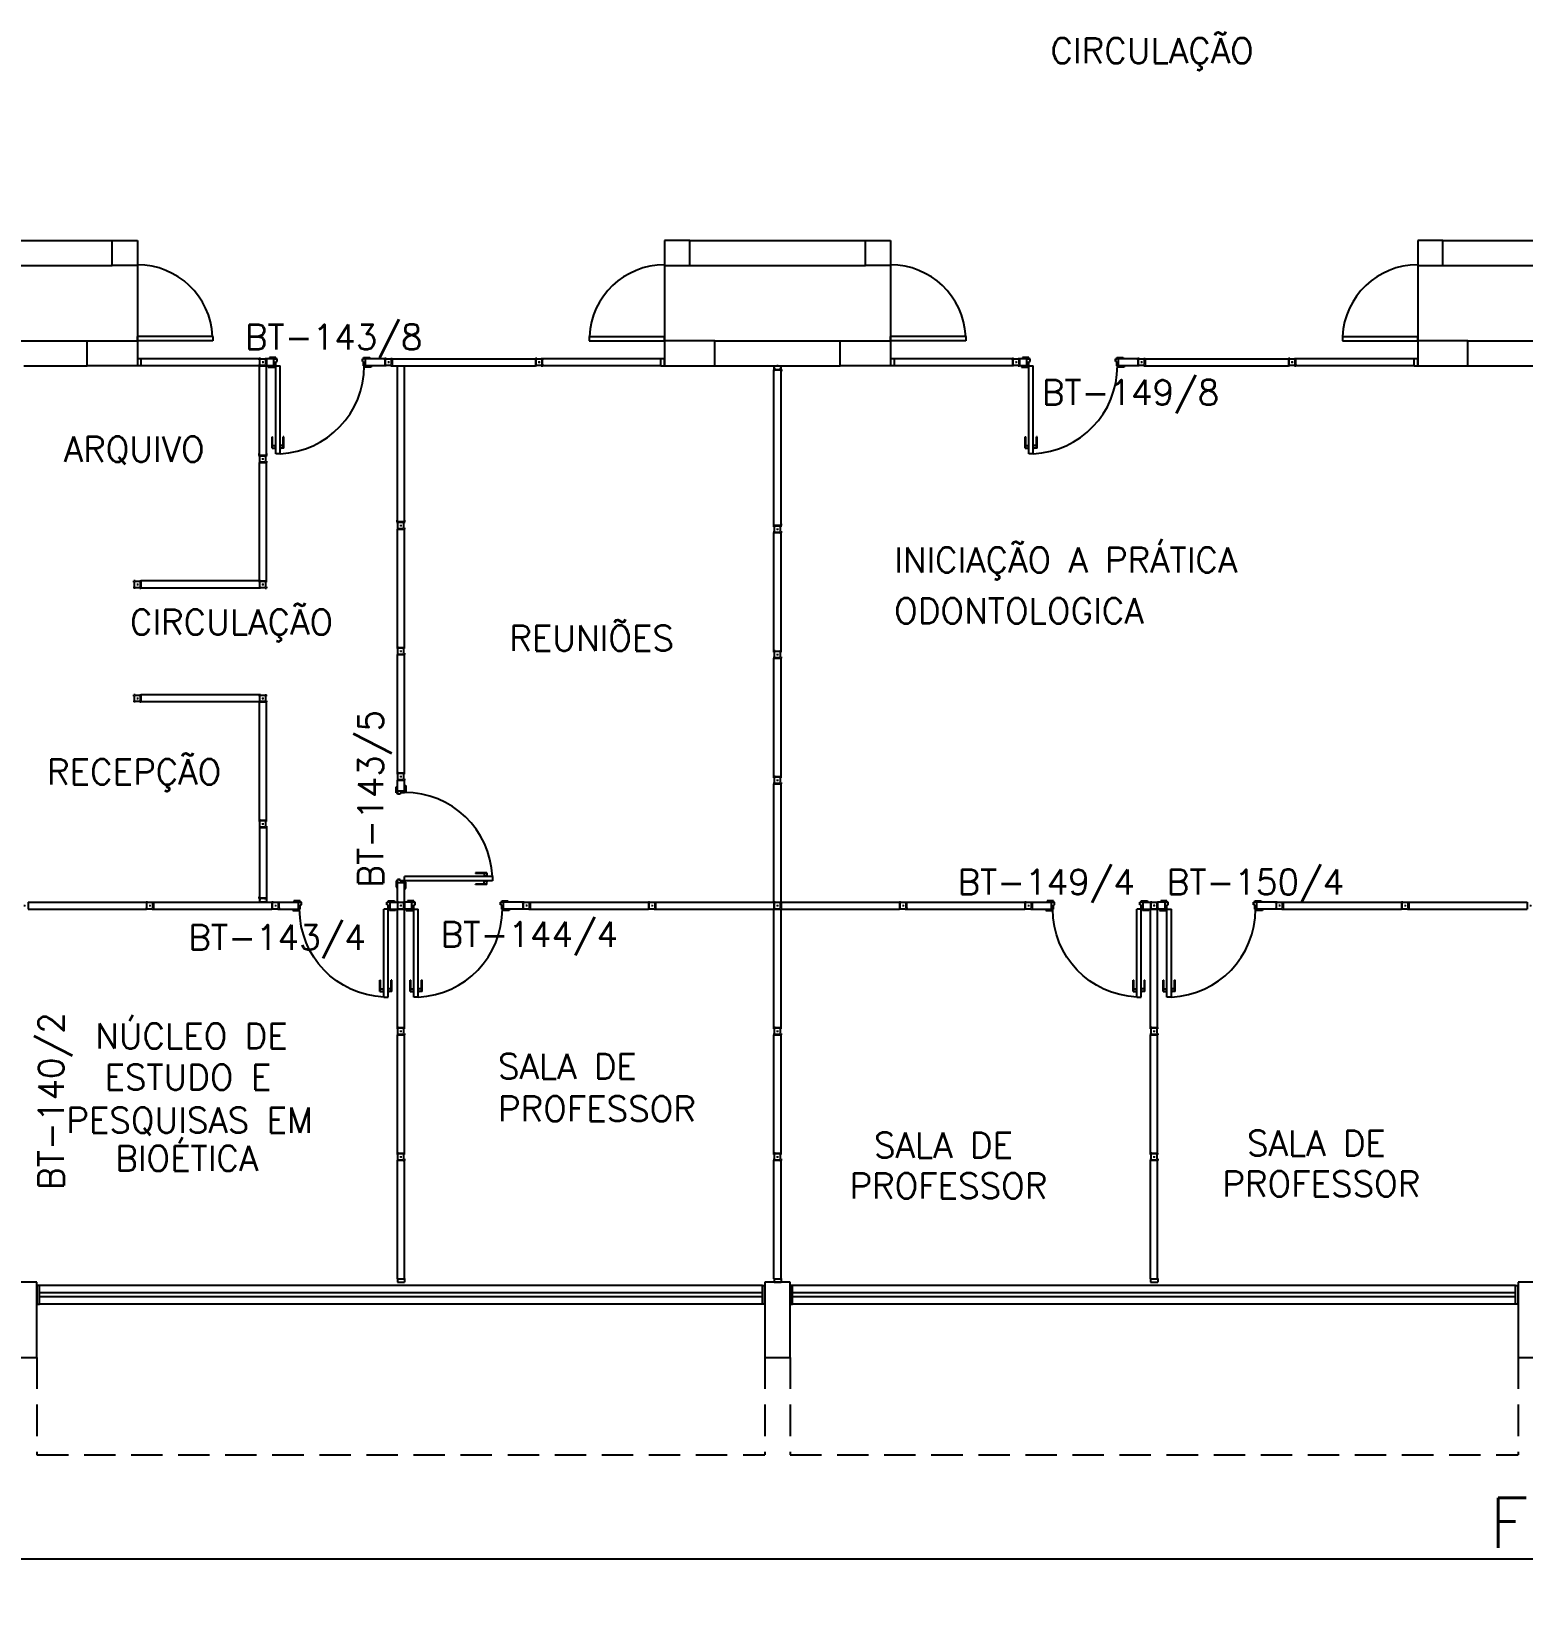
# Model space of a CAD drawing. Header units: millimetres. Extents: x 2069 to 2250, y 1124 to 1284.
# Drawn here: x 2212.25 to 2224.13, y 1184.48 to 1197.05 of the extents above; entities that cross this region are included whole.
import ezdxf

# ---------------------------------------------------------------- set-up
doc = ezdxf.new("R2010")
doc.units = ezdxf.units.MM
doc.linetypes.add('HIDDEN', pattern=[0.375, 0.25, -0.125])
for name, color, linetype in [('ALV', 2, 'Continuous'), ('DIV', 2, 'Continuous'), ('DIV2', 2, 'Continuous'), ('ENDEREÇO', 2, 'Continuous'), ('JANELA', 1, 'Continuous'), ('MACANETA', 1, 'Continuous'), ('PILARES', 3, 'Continuous'), ('PORTA', 2, 'Continuous'), ('PROJ', 1, 'HIDDEN'), ('TEXTO', 2, 'Continuous'), ('TXT CENTRO DE CUSTO', 2, 'Continuous')]:
    doc.layers.add(name, color=color, linetype=linetype)
doc.styles.add('1-200', font='simplex.shx', dxfattribs={"height": 0.4})
doc.styles.add('UNB-100', font='simplex.shx', dxfattribs={"height": 0.2})
doc.dimstyles.new('1-200', dxfattribs={"dimtxt": 0.4, "dimasz": 0.18, "dimexe": 0.4, "dimexo": 0.2, "dimgap": 0.09, "dimtad": 1, "dimdec": 4, "dimzin": 0, "dimdsep": 46, "dimtxsty": '1-200', "dimblk": 'OBLIQUE', "dimcen": 0.09, "dimclrd": 1, "dimclre": 1, "dimclrt": 256, "dimadec": 0, "dimazin": 0, "dimtfac": 1, "dimtdec": 4, "dimtix": 1, "dimtofl": 0, "dimtmove": 0, "dimatfit": 3, "dimldrblk": 'OBLIQUE', "dimfxl": 0.18, "dimtolj": 1, "dimtzin": 0, "dimarcsym": 0})

# ---------------------------------------------------------------- blocks, each defined once
blk = doc.blocks.new('PL6')
for p, q in [((0, -0.1), (0, 0.1)), ((0, 0.1), (0.6, 0.1)), ((0.6, 0.1), (0.6, -0.1)), ((0.6, -0.1), (0, -0.1))]:
    blk.add_line(p, q)
blk = doc.blocks.new('DIV10')
for p, q in [((-0.0051, 0), (0.0051, 0)), ((0, -0.0051), (0, 0.0051)), ((0.0285, 0.0285), (0.9715, 0.0285)), ((0.0285, -0.0285), (0.0285, 0.0285)), ((0.9715, -0.0285), (0.9715, 0.0285)), ((0.9949, 0), (1.0051, 0)), ((1, -0.0051), (1, 0.0051)), ((0.0285, -0.0285), (0.9715, -0.0285))]:
    blk.add_line(p, q)
blk = doc.blocks.new('MTT')
for p, q in [((-0.029, 0.018), (-0.029, 0.029)), ((-0.019, 0.029), (-0.029, 0.029)), ((-0.024, 0.018), (-0.029, 0.018)), ((-0.024, 0.018), (-0.024, -0.019)), ((-0.019, 0.024), (-0.019, 0.029)), ((-0.019, 0.024), (0.018, 0.024)), ((-0.005, 0), (0.005, 0)), ((0, -0.005), (0, 0.005)), ((0.018, 0.024), (0.018, 0.029)), ((0.018, 0.029), (0.029, 0.029)), ((0.024, 0.018), (0.029, 0.018)), ((0.024, 0.018), (0.024, -0.019)), ((0.029, 0.018), (0.029, 0.029)), ((-0.029, -0.019), (-0.024, -0.019)), ((-0.029, -0.019), (-0.029, -0.029)), ((-0.019, -0.029), (-0.029, -0.029)), ((0.018, -0.024), (-0.019, -0.024)), ((-0.019, -0.024), (-0.019, -0.029)), ((0.018, -0.024), (0.018, -0.029)), ((0.018, -0.029), (0.029, -0.029)), ((0.029, -0.019), (0.024, -0.019)), ((0.029, -0.019), (0.029, -0.029))]:
    blk.add_line(p, q)
blk = doc.blocks.new('IMTT')
for p, q in [((-0.005, 0), (0.005, 0)), ((0.029, 0.029), (0, 0.029)), ((0, -0.028), (0, 0.029)), ((0.029, -0.028), (0, -0.028))]:
    blk.add_line(p, q)
blk = doc.blocks.new('PL4')
for p, q in [((0, 0.4), (0.2, 0.4)), ((0, 0), (0, 0.4)), ((0.2, 0.4), (0.2, 0)), ((0.2, 0), (0, 0))]:
    blk.add_line(p, q)
blk = doc.blocks.new('PL')
for p, q in [((0.25, 0.25), (0.25, 0.45)), ((0.25, 0.45), (0.45, 0.45)), ((0.45, 0.45), (0.45, 0.25)), ((0.45, 0.25), (0.25, 0.25))]:
    blk.add_line(p, q)
blk = doc.blocks.new('DIV12')
for p, q in [((-0.0051, 0), (0.0051, 0)), ((0, -0.0051), (0, 0.0051)), ((0.0285, 0.0285), (1.1715, 0.0285)), ((0.0285, -0.0285), (0.0285, 0.0285)), ((1.1715, -0.0285), (1.1715, 0.0285)), ((1.1949, 0), (1.2051, 0)), ((1.2, -0.0051), (1.2, 0.0051)), ((0.0285, -0.0285), (1.1715, -0.0285))]:
    blk.add_line(p, q)
blk = doc.blocks.new('DOOR70')
at = {"layer": 'MACANETA', "color": 1}
for p, q in [((-0.015, -0.565), (-0.01, -0.565)), ((-0.015, -0.655), (-0.015, -0.565)), ((-0.01, -0.655), (-0.01, -0.565)), ((0.012, -0.663), (0.012, -0.628)), ((0.012, -0.628), (0.015, -0.628)), ((0.053, -0.628), (0.05, -0.628)), ((0.053, -0.663), (0.053, -0.628)), ((0.08, -0.565), (0.075, -0.565)), ((0.075, -0.655), (0.075, -0.565)), ((0.08, -0.655), (0.08, -0.565)), ((-0.015, -0.655), (0.012, -0.655)), ((-0.01, -0.635), (0.012, -0.635)), ((0.012, -0.663), (0.015, -0.663)), ((0.053, -0.663), (0.05, -0.663)), ((0.075, -0.635), (0.053, -0.635)), ((0.08, -0.655), (0.053, -0.655))]:
    blk.add_line(p, q, dxfattribs=at)
at = {"layer": 'PORTA'}
for p, q in [((0.015, -0.7), (0.015, 0)), ((0.015, 0), (0.05, 0)), ((0.05, -0.7), (0.05, 0)), ((0.05, -0.7), (0.015, -0.7))]:
    blk.add_line(p, q, dxfattribs=at)
at = {"layer": 'PORTA', "color": 1}
blk.add_arc((0.02, 0), 0.7, 272.4563, 0, dxfattribs=at)
blk = doc.blocks.new('_Oblique')
at = {"color": 0, "linetype": 'ByBlock', "lineweight": -2}
blk.add_line((-0.5, -0.5), (0.5, 0.5), dxfattribs=at)
blk = doc.blocks.new('*D59')
at = {"layer": 'DEFPOINTS', "color": 0, "transparency": 16777216}
for p in [(2206.293, 1185.716), (2242.093, 1185.716), (2206.293, 1184.885)]:
    blk.add_point(p, dxfattribs=at)
at = {"layer": 'TXT CENTRO DE CUSTO', "color": 1, "lineweight": -2, "transparency": 16777216}
for p, q in [((2206.293, 1185.516), (2206.293, 1184.485)), ((2242.093, 1185.516), (2242.093, 1184.485)), ((2242.093, 1184.885), (2206.293, 1184.885))]:
    blk.add_line(p, q, dxfattribs=at)
at = {"layer": 'TXT CENTRO DE CUSTO', "color": 1, "lineweight": -2, "transparency": 16777216, "xscale": 0.18, "yscale": 0.18, "zscale": 0.18, "rotation": 180}
blk.add_blockref('_Oblique', (2206.293, 1184.885), dxfattribs=at)
at = {"layer": 'TXT CENTRO DE CUSTO', "color": 1, "lineweight": -2, "transparency": 16777216, "xscale": 0.18, "yscale": 0.18, "zscale": 0.18}
blk.add_blockref('_Oblique', (2242.093, 1184.885), dxfattribs=at)
at = {"layer": 'TXT CENTRO DE CUSTO', "transparency": 16777216, "insert": (2224.193, 1185.175), "char_height": 0.4, "attachment_point": 5, "style": '1-200'}
blk.add_mtext('\\A1;FS', dxfattribs=at)

msp = doc.modelspace()

# ---------------------------------------------------------------- linework, layer by layer
at = {"layer": 'ALV'}
for p, q in [((2211.49325, 1195.39127), (2212.89325, 1195.39127)), ((2217.49325, 1195.39127), (2218.89325, 1195.39127)), ((2223.49325, 1195.39127), (2224.89325, 1195.39127)), ((2211.49325, 1195.19127), (2212.89325, 1195.19127)), ((2217.49325, 1195.19127), (2218.89325, 1195.19127)), ((2223.49325, 1195.19127), (2224.89325, 1195.19127)), ((2211.69325, 1194.59127), (2212.69325, 1194.59127)), ((2217.69325, 1194.59127), (2218.69325, 1194.59127)), ((2223.69325, 1194.59127), (2224.69325, 1194.59127)), ((2212.18916, 1194.39127), (2212.69325, 1194.39127)), ((2217.69325, 1194.39127), (2218.69325, 1194.39127)), ((2223.69325, 1194.39127), (2224.69325, 1194.39127)), ((2212.29325, 1187.06627), (2212.29325, 1186.91627)), ((2218.09325, 1186.91627), (2218.09325, 1187.06627)), ((2218.29325, 1187.06627), (2218.29325, 1186.91627)), ((2224.09325, 1186.91627), (2224.09325, 1187.06627))]:
    msp.add_line(p, q, dxfattribs=at)
at = {"layer": 'DIV2'}
for p, q in [((2214.06475, 1193.68027), (2214.06475, 1194.39127)), ((2214.07475, 1194.39127), (2214.11175, 1194.39127)), ((2214.09835, 1194.41977), (2214.08815, 1194.41977)), ((2214.09325, 1194.42487), (2214.09325, 1194.41467)), ((2214.12175, 1194.44827), (2214.12175, 1194.39127)), ((2214.18075, 1194.44827), (2214.12175, 1194.44827)), ((2214.12175, 1193.68027), (2214.12175, 1194.39127)), ((2214.18075, 1194.39127), (2214.12175, 1194.39127)), ((2214.13575, 1194.39127), (2214.13575, 1194.38127)), ((2214.13575, 1194.38127), (2214.18575, 1194.38127)), ((2214.14575, 1194.45827), (2214.14575, 1194.44827)), ((2214.19575, 1194.45827), (2214.14575, 1194.45827)), ((2214.18075, 1194.44827), (2214.19575, 1194.44827)), ((2214.18075, 1194.39127), (2214.18075, 1194.44827)), ((2214.18075, 1194.39127), (2214.18575, 1194.39127)), ((2214.18575, 1194.39127), (2214.19575, 1194.39127)), ((2214.18575, 1194.38127), (2214.18575, 1194.39127)), ((2214.19575, 1194.44827), (2214.19575, 1194.45827)), ((2214.20575, 1194.44827), (2214.19575, 1194.44827)), ((2214.19575, 1194.42627), (2214.20575, 1194.42627)), ((2214.19575, 1194.39127), (2214.19575, 1194.42627)), ((2214.20575, 1194.42627), (2214.20575, 1194.44827)), ((2214.88575, 1194.44827), (2214.89575, 1194.44827)), ((2214.88575, 1194.42627), (2214.88575, 1194.44827)), ((2214.89575, 1194.42627), (2214.88575, 1194.42627)), ((2214.89575, 1194.45827), (2214.94575, 1194.45827)), ((2214.89575, 1194.44827), (2214.89575, 1194.45827)), ((2214.91075, 1194.44827), (2214.89575, 1194.44827)), ((2214.89575, 1194.39127), (2214.89575, 1194.42627)), ((2214.90575, 1194.39127), (2214.89575, 1194.39127)), ((2214.91075, 1194.39127), (2214.90575, 1194.39127)), ((2214.90575, 1194.38127), (2214.90575, 1194.39127)), ((2214.95575, 1194.38127), (2214.90575, 1194.38127)), ((2215.06475, 1194.44827), (2214.91075, 1194.44827)), ((2214.91075, 1194.39127), (2214.91075, 1194.44827)), ((2215.06475, 1194.39127), (2214.91075, 1194.39127)), ((2214.94575, 1194.45827), (2214.94575, 1194.44827)), ((2214.95575, 1194.39127), (2214.95575, 1194.38127)), ((2215.06475, 1194.44827), (2215.06475, 1194.39127)), ((2215.09835, 1194.41977), (2215.08815, 1194.41977)), ((2215.09325, 1194.42487), (2215.09325, 1194.41467)), ((2215.16475, 1193.15027), (2215.16475, 1194.38927)), ((2215.22175, 1193.15027), (2215.22175, 1194.38927)), ((2218.19835, 1194.39127), (2218.18815, 1194.39127)), ((2218.19325, 1194.38617), (2218.19325, 1194.39637)), ((2220.09835, 1194.41977), (2220.08815, 1194.41977)), ((2220.09325, 1194.42487), (2220.09325, 1194.41467)), ((2220.12175, 1194.44827), (2220.12175, 1194.39127)), ((2220.18075, 1194.44827), (2220.12175, 1194.44827)), ((2220.18075, 1194.39127), (2220.12175, 1194.39127)), ((2220.13575, 1194.39127), (2220.13575, 1194.38127)), ((2220.13575, 1194.38127), (2220.18575, 1194.38127)), ((2220.14575, 1194.45827), (2220.14575, 1194.44827)), ((2220.19575, 1194.45827), (2220.14575, 1194.45827)), ((2220.18075, 1194.44827), (2220.19575, 1194.44827)), ((2220.18075, 1194.39127), (2220.18075, 1194.44827)), ((2220.18075, 1194.39127), (2220.18575, 1194.39127)), ((2220.18575, 1194.39127), (2220.19575, 1194.39127)), ((2220.18575, 1194.38127), (2220.18575, 1194.39127)), ((2220.19575, 1194.44827), (2220.19575, 1194.45827)), ((2220.20575, 1194.44827), (2220.19575, 1194.44827)), ((2220.19575, 1194.42627), (2220.20575, 1194.42627)), ((2220.19575, 1194.39127), (2220.19575, 1194.42627)), ((2220.20575, 1194.42627), (2220.20575, 1194.44827)), ((2220.88575, 1194.44827), (2220.89575, 1194.44827)), ((2220.88575, 1194.42627), (2220.88575, 1194.44827)), ((2220.89575, 1194.42627), (2220.88575, 1194.42627)), ((2220.89575, 1194.45827), (2220.94575, 1194.45827)), ((2220.89575, 1194.44827), (2220.89575, 1194.45827)), ((2220.91075, 1194.44827), (2220.89575, 1194.44827)), ((2220.89575, 1194.39127), (2220.89575, 1194.42627)), ((2220.90575, 1194.39127), (2220.89575, 1194.39127)), ((2220.91075, 1194.39127), (2220.90575, 1194.39127)), ((2220.90575, 1194.38127), (2220.90575, 1194.39127)), ((2220.95575, 1194.38127), (2220.90575, 1194.38127)), ((2221.06475, 1194.44827), (2220.91075, 1194.44827)), ((2220.91075, 1194.39127), (2220.91075, 1194.44827)), ((2221.06475, 1194.39127), (2220.91075, 1194.39127)), ((2220.94575, 1194.45827), (2220.94575, 1194.44827)), ((2220.95575, 1194.39127), (2220.95575, 1194.38127)), ((2221.06475, 1194.44827), (2221.06475, 1194.39127)), ((2221.09835, 1194.41977), (2221.08815, 1194.41977)), ((2221.09325, 1194.42487), (2221.09325, 1194.41467)), ((2218.16275, 1194.36277), (2218.17475, 1194.36277)), ((2218.16275, 1194.36277), (2218.16275, 1194.34839)), ((2218.16475, 1194.34839), (2218.16275, 1194.34839)), ((2218.16475, 1194.36077), (2218.22175, 1194.36077)), ((2218.16475, 1193.12177), (2218.16475, 1194.36077)), ((2218.17675, 1194.36777), (2218.17475, 1194.36777)), ((2218.17475, 1194.36777), (2218.17475, 1194.36277)), ((2218.17675, 1194.36777), (2218.17675, 1194.36277)), ((2218.17675, 1194.36277), (2218.20975, 1194.36277)), ((2218.21175, 1194.36777), (2218.20975, 1194.36777)), ((2218.20975, 1194.36777), (2218.20975, 1194.36277)), ((2218.21175, 1194.36777), (2218.21175, 1194.36277)), ((2218.21175, 1194.36277), (2218.22375, 1194.36277)), ((2218.22175, 1193.12177), (2218.22175, 1194.36077)), ((2218.22375, 1194.34839), (2218.22175, 1194.34839)), ((2218.22375, 1194.36277), (2218.22375, 1194.34839)), ((2214.06475, 1193.69265), (2214.06275, 1193.69265)), ((2214.06275, 1193.67827), (2214.06275, 1193.69265)), ((2214.06275, 1193.67827), (2214.07475, 1193.67827)), ((2214.06475, 1193.68027), (2214.12175, 1193.68027)), ((2214.07475, 1193.67827), (2214.06475, 1193.67827)), ((2214.06475, 1193.66827), (2214.06475, 1193.67827)), ((2214.06475, 1193.66827), (2214.06975, 1193.66827)), ((2214.06975, 1193.63127), (2214.06475, 1193.63127)), ((2214.06475, 1193.63127), (2214.06475, 1193.62127)), ((2214.06475, 1192.67827), (2214.06475, 1193.62127)), ((2214.06475, 1193.62127), (2214.12175, 1193.62127)), ((2214.07475, 1193.62127), (2214.06475, 1193.62127)), ((2214.06975, 1193.63127), (2214.06975, 1193.66827)), ((2214.07475, 1193.67327), (2214.07475, 1193.67827)), ((2214.07475, 1193.67327), (2214.07475, 1193.67827)), ((2214.07675, 1193.67327), (2214.07475, 1193.67327)), ((2214.11175, 1193.67327), (2214.07475, 1193.67327)), ((2214.07475, 1193.62627), (2214.11175, 1193.62627)), ((2214.07475, 1193.62627), (2214.07475, 1193.62127)), ((2214.07675, 1193.67827), (2214.10975, 1193.67827)), ((2214.07675, 1193.67327), (2214.07675, 1193.67827)), ((2214.08815, 1193.64977), (2214.09835, 1193.64977)), ((2214.08815, 1193.64977), (2214.09835, 1193.64977)), ((2214.08831, 1193.64977), (2214.09819, 1193.64977)), ((2214.09325, 1193.64467), (2214.09325, 1193.65487)), ((2214.09325, 1193.64467), (2214.09325, 1193.65487)), ((2214.09325, 1193.65471), (2214.09325, 1193.64483)), ((2214.10975, 1193.67327), (2214.10975, 1193.67827)), ((2214.11175, 1193.67327), (2214.10975, 1193.67327)), ((2214.11175, 1193.67827), (2214.12375, 1193.67827)), ((2214.11175, 1193.67327), (2214.11175, 1193.67827)), ((2214.11175, 1193.67327), (2214.11175, 1193.67827)), ((2214.11175, 1193.67827), (2214.12175, 1193.67827)), ((2214.11175, 1193.62627), (2214.11175, 1193.62127)), ((2214.11175, 1193.62127), (2214.12175, 1193.62127)), ((2214.11675, 1193.63127), (2214.11675, 1193.66827)), ((2214.12175, 1193.66827), (2214.11675, 1193.66827)), ((2214.11675, 1193.63127), (2214.12175, 1193.63127)), ((2214.12375, 1193.69265), (2214.12175, 1193.69265)), ((2214.12175, 1193.66827), (2214.12175, 1193.67827)), ((2214.12175, 1193.63127), (2214.12175, 1193.62127)), ((2214.12175, 1192.67827), (2214.12175, 1193.62127)), ((2214.12375, 1193.67827), (2214.12375, 1193.69265)), ((2215.16475, 1193.16265), (2215.16275, 1193.16265)), ((2215.16275, 1193.14827), (2215.16275, 1193.16265)), ((2215.16275, 1193.14827), (2215.17475, 1193.14827)), ((2215.16475, 1193.15027), (2215.22175, 1193.15027)), ((2215.17475, 1193.14327), (2215.17475, 1193.14827)), ((2215.17675, 1193.14327), (2215.17475, 1193.14327)), ((2215.17675, 1193.14827), (2215.20975, 1193.14827)), ((2215.17675, 1193.14327), (2215.17675, 1193.14827)), ((2215.18815, 1193.11977), (2215.19835, 1193.11977)), ((2215.19325, 1193.11467), (2215.19325, 1193.12487)), ((2215.20975, 1193.14327), (2215.20975, 1193.14827)), ((2215.21175, 1193.14327), (2215.20975, 1193.14327)), ((2215.21175, 1193.14827), (2215.22375, 1193.14827)), ((2215.21175, 1193.14327), (2215.21175, 1193.14827)), ((2215.22375, 1193.16265), (2215.22175, 1193.16265)), ((2215.22375, 1193.14827), (2215.22375, 1193.16265)), ((2218.16275, 1193.11977), (2218.16275, 1193.13415)), ((2218.16475, 1193.13415), (2218.16275, 1193.13415)), ((2218.16275, 1193.11977), (2218.17475, 1193.11977)), ((2218.16475, 1193.12177), (2218.22175, 1193.12177)), ((2218.17475, 1193.11477), (2218.17475, 1193.11977)), ((2218.17675, 1193.11477), (2218.17475, 1193.11477)), ((2218.17675, 1193.11477), (2218.17675, 1193.11977)), ((2218.17675, 1193.11977), (2218.20975, 1193.11977)), ((2218.20975, 1193.11477), (2218.20975, 1193.11977)), ((2218.21175, 1193.11477), (2218.20975, 1193.11477)), ((2218.21175, 1193.11477), (2218.21175, 1193.11977)), ((2218.21175, 1193.11977), (2218.22375, 1193.11977)), ((2218.22375, 1193.13415), (2218.22175, 1193.13415)), ((2218.22375, 1193.11977), (2218.22375, 1193.13415)), ((2218.18815, 1193.09127), (2218.19835, 1193.09127)), ((2218.19325, 1193.08617), (2218.19325, 1193.09637)), ((2213.07475, 1192.67827), (2213.06475, 1192.67827)), ((2213.06475, 1192.66827), (2213.06475, 1192.67827)), ((2213.06475, 1192.66827), (2213.06975, 1192.66827)), ((2213.06975, 1192.63127), (2213.06475, 1192.63127)), ((2213.06475, 1192.63127), (2213.06475, 1192.62127)), ((2213.07475, 1192.62127), (2213.06475, 1192.62127)), ((2213.06975, 1192.63127), (2213.06975, 1192.66827)), ((2213.07475, 1192.67327), (2213.07475, 1192.67827)), ((2213.11175, 1192.67327), (2213.07475, 1192.67327)), ((2213.07475, 1192.62627), (2213.11175, 1192.62627)), ((2213.07475, 1192.62627), (2213.07475, 1192.62127)), ((2213.09835, 1192.64977), (2213.08815, 1192.64977)), ((2213.08831, 1192.64977), (2213.09819, 1192.64977)), ((2213.09325, 1192.65487), (2213.09325, 1192.64467)), ((2213.09325, 1192.65471), (2213.09325, 1192.64483)), ((2213.11175, 1192.67327), (2213.11175, 1192.67827)), ((2213.11175, 1192.67827), (2213.12175, 1192.67827)), ((2213.11175, 1192.62627), (2213.11175, 1192.62127)), ((2213.11175, 1192.62127), (2213.12175, 1192.62127)), ((2213.11675, 1192.63127), (2213.11675, 1192.66827)), ((2213.12175, 1192.66827), (2213.11675, 1192.66827)), ((2213.11675, 1192.63127), (2213.12175, 1192.63127)), ((2214.06475, 1192.67827), (2213.12175, 1192.67827)), ((2213.12175, 1192.67827), (2213.12175, 1192.62127)), ((2213.12175, 1192.66827), (2213.12175, 1192.67827)), ((2213.12175, 1192.63127), (2213.12175, 1192.62127)), ((2214.06475, 1192.62127), (2213.12175, 1192.62127)), ((2214.06475, 1192.67827), (2214.12175, 1192.67827)), ((2214.06475, 1192.67827), (2214.06475, 1192.62127)), ((2214.07475, 1192.67827), (2214.06475, 1192.67827)), ((2214.06475, 1192.66827), (2214.06475, 1192.67827)), ((2214.06475, 1192.66827), (2214.06975, 1192.66827)), ((2214.06975, 1192.63127), (2214.06475, 1192.63127)), ((2214.06475, 1192.63127), (2214.06475, 1192.62127)), ((2214.07475, 1192.62127), (2214.06475, 1192.62127)), ((2214.06975, 1192.63127), (2214.06975, 1192.66827)), ((2214.07475, 1192.67327), (2214.07475, 1192.67827)), ((2214.11175, 1192.67327), (2214.07475, 1192.67327)), ((2214.07475, 1192.62627), (2214.11175, 1192.62627)), ((2214.07475, 1192.62627), (2214.07475, 1192.62127)), ((2214.08815, 1192.64977), (2214.09835, 1192.64977)), ((2214.09835, 1192.64977), (2214.08815, 1192.64977)), ((2214.08831, 1192.64977), (2214.09819, 1192.64977)), ((2214.09325, 1192.64467), (2214.09325, 1192.65487)), ((2214.09325, 1192.65487), (2214.09325, 1192.64467)), ((2214.09325, 1192.65471), (2214.09325, 1192.64483)), ((2214.11175, 1192.67327), (2214.11175, 1192.67827)), ((2214.11175, 1192.67827), (2214.12175, 1192.67827)), ((2214.11175, 1192.62627), (2214.11175, 1192.62127)), ((2214.11175, 1192.62127), (2214.12175, 1192.62127)), ((2214.11675, 1192.63127), (2214.11675, 1192.66827)), ((2214.12175, 1192.66827), (2214.11675, 1192.66827)), ((2214.11675, 1192.63127), (2214.12175, 1192.63127)), ((2214.12175, 1192.66827), (2214.12175, 1192.67827)), ((2214.12175, 1192.63127), (2214.12175, 1192.62127)), ((2213.07475, 1191.77127), (2213.06475, 1191.77127)), ((2213.06475, 1191.76127), (2213.06475, 1191.77127)), ((2213.06475, 1191.76127), (2213.06975, 1191.76127)), ((2213.06975, 1191.72427), (2213.06975, 1191.76127)), ((2213.07475, 1191.76627), (2213.07475, 1191.77127)), ((2213.11175, 1191.76627), (2213.07475, 1191.76627)), ((2213.09835, 1191.74277), (2213.08815, 1191.74277)), ((2213.08831, 1191.74277), (2213.09819, 1191.74277)), ((2213.09325, 1191.74787), (2213.09325, 1191.73767)), ((2213.09325, 1191.74771), (2213.09325, 1191.73783)), ((2213.11175, 1191.76627), (2213.11175, 1191.77127)), ((2213.11175, 1191.77127), (2213.12175, 1191.77127)), ((2213.11675, 1191.72427), (2213.11675, 1191.76127)), ((2213.12175, 1191.76127), (2213.11675, 1191.76127)), ((2213.12175, 1191.76127), (2213.12175, 1191.77127)), ((2214.06475, 1191.77127), (2213.12175, 1191.77127)), ((2213.12175, 1191.77127), (2213.12175, 1191.71427)), ((2214.07475, 1191.77127), (2214.06475, 1191.77127)), ((2214.06475, 1191.76127), (2214.06475, 1191.77127)), ((2214.06475, 1191.77127), (2214.06475, 1191.71427)), ((2214.06475, 1191.76127), (2214.06975, 1191.76127)), ((2214.06975, 1191.72427), (2214.06975, 1191.76127)), ((2214.07475, 1191.76627), (2214.07475, 1191.77127)), ((2214.11175, 1191.76627), (2214.07475, 1191.76627)), ((2214.08815, 1191.74287), (2214.09835, 1191.74287)), ((2214.09835, 1191.74277), (2214.08815, 1191.74277)), ((2214.08831, 1191.74277), (2214.09819, 1191.74277)), ((2214.09325, 1191.73777), (2214.09325, 1191.74797)), ((2214.09325, 1191.74787), (2214.09325, 1191.73767)), ((2214.09325, 1191.74771), (2214.09325, 1191.73783)), ((2214.11175, 1191.76627), (2214.11175, 1191.77127)), ((2214.11175, 1191.77127), (2214.12175, 1191.77127)), ((2214.11675, 1191.72427), (2214.11675, 1191.76127)), ((2214.12175, 1191.76127), (2214.11675, 1191.76127)), ((2214.12175, 1191.76127), (2214.12175, 1191.77127)), ((2213.06975, 1191.72427), (2213.06475, 1191.72427)), ((2213.06475, 1191.72427), (2213.06475, 1191.71427)), ((2213.07475, 1191.71427), (2213.06475, 1191.71427)), ((2213.07475, 1191.71927), (2213.11175, 1191.71927)), ((2213.07475, 1191.71927), (2213.07475, 1191.71427)), ((2213.11175, 1191.71927), (2213.11175, 1191.71427)), ((2213.11175, 1191.71427), (2213.12175, 1191.71427)), ((2213.11675, 1191.72427), (2213.12175, 1191.72427)), ((2213.12175, 1191.72427), (2213.12175, 1191.71427)), ((2214.06475, 1191.71427), (2213.12175, 1191.71427)), ((2214.06975, 1191.72427), (2214.06475, 1191.72427)), ((2214.06475, 1191.72427), (2214.06475, 1191.71427)), ((2214.06475, 1190.77137), (2214.06475, 1191.71437)), ((2214.06475, 1191.71437), (2214.12175, 1191.71437)), ((2214.07475, 1191.71427), (2214.06475, 1191.71427)), ((2214.07475, 1191.71927), (2214.11175, 1191.71927)), ((2214.07475, 1191.71927), (2214.07475, 1191.71427)), ((2214.11175, 1191.71927), (2214.11175, 1191.71427)), ((2214.11175, 1191.71427), (2214.12175, 1191.71427)), ((2214.11675, 1191.72427), (2214.12175, 1191.72427)), ((2214.12175, 1191.72427), (2214.12175, 1191.71427)), ((2214.12175, 1190.77137), (2214.12175, 1191.71437)), ((2215.15475, 1191.03877), (2215.16475, 1191.03877)), ((2215.15475, 1190.98877), (2215.15475, 1191.03877)), ((2215.16475, 1190.98877), (2215.15475, 1190.98877)), ((2215.16475, 1191.00377), (2215.16475, 1191.09127)), ((2215.16475, 1191.00377), (2215.16475, 1190.98877)), ((2215.22175, 1191.00377), (2215.16475, 1191.00377)), ((2215.16475, 1190.97877), (2215.16475, 1190.98877)), ((2215.18675, 1190.97877), (2215.16475, 1190.97877)), ((2215.17475, 1191.09127), (2215.21175, 1191.09127)), ((2215.18675, 1190.98877), (2215.18675, 1190.97877)), ((2215.22175, 1190.98877), (2215.18675, 1190.98877)), ((2215.22175, 1191.00377), (2215.22175, 1191.09127)), ((2215.22175, 1191.04877), (2215.23175, 1191.04877)), ((2215.22175, 1191.00377), (2215.22175, 1190.99877)), ((2215.22175, 1190.99877), (2215.22175, 1190.98877)), ((2215.23175, 1190.99877), (2215.22175, 1190.99877)), ((2215.23175, 1191.04877), (2215.23175, 1190.99877)), ((2214.06475, 1190.77137), (2214.12175, 1190.77137)), ((2214.07475, 1190.77137), (2214.06475, 1190.77137)), ((2214.06475, 1190.76137), (2214.06475, 1190.77137)), ((2214.06475, 1190.76137), (2214.06975, 1190.76137)), ((2214.06975, 1190.72437), (2214.06475, 1190.72437)), ((2214.06475, 1190.72437), (2214.06475, 1190.71437)), ((2214.06975, 1190.72437), (2214.06975, 1190.76137)), ((2214.07475, 1190.76637), (2214.07475, 1190.77137)), ((2214.11175, 1190.76637), (2214.07475, 1190.76637)), ((2214.08815, 1190.74287), (2214.09835, 1190.74287)), ((2214.08831, 1190.74287), (2214.09819, 1190.74287)), ((2214.09325, 1190.73777), (2214.09325, 1190.74797)), ((2214.09325, 1190.74781), (2214.09325, 1190.73793)), ((2214.11175, 1190.76637), (2214.11175, 1190.77137)), ((2214.11175, 1190.77137), (2214.12175, 1190.77137)), ((2214.11675, 1190.72437), (2214.11675, 1190.76137)), ((2214.12175, 1190.76137), (2214.11675, 1190.76137)), ((2214.11675, 1190.72437), (2214.12175, 1190.72437)), ((2214.12175, 1190.76137), (2214.12175, 1190.77137)), ((2214.12175, 1190.72437), (2214.12175, 1190.71437)), ((2214.06475, 1190.71437), (2214.06475, 1190.15027)), ((2214.07475, 1190.71437), (2214.06475, 1190.71437)), ((2214.07475, 1190.71937), (2214.11175, 1190.71937)), ((2214.07475, 1190.71937), (2214.07475, 1190.71437)), ((2214.07475, 1190.71437), (2214.11175, 1190.71437)), ((2214.11175, 1190.71937), (2214.11175, 1190.71437)), ((2214.11175, 1190.71437), (2214.12175, 1190.71437)), ((2214.12175, 1190.71437), (2214.12175, 1190.15027)), ((2215.15475, 1190.28877), (2215.15475, 1190.23877)), ((2215.16475, 1190.28877), (2215.15475, 1190.28877)), ((2215.15475, 1190.23877), (2215.16475, 1190.23877)), ((2215.16475, 1190.29877), (2215.16475, 1190.28877)), ((2215.18675, 1190.29877), (2215.16475, 1190.29877)), ((2215.16475, 1190.27377), (2215.16475, 1190.28877)), ((2215.16475, 1190.11977), (2215.16475, 1190.27377)), ((2215.22175, 1190.27377), (2215.16475, 1190.27377)), ((2215.18675, 1190.28877), (2215.18675, 1190.29877)), ((2215.22175, 1190.28877), (2215.18675, 1190.28877)), ((2215.22175, 1190.27877), (2215.22175, 1190.28877)), ((2215.22175, 1190.27377), (2215.22175, 1190.27877)), ((2215.23175, 1190.27877), (2215.22175, 1190.27877)), ((2215.22175, 1190.11977), (2215.22175, 1190.27377)), ((2215.22175, 1190.22877), (2215.23175, 1190.22877)), ((2215.23175, 1190.22877), (2215.23175, 1190.27877)), ((2214.06275, 1190.16265), (2214.06475, 1190.16265)), ((2214.06275, 1190.14827), (2214.06275, 1190.16265)), ((2214.07475, 1190.14827), (2214.06275, 1190.14827)), ((2214.12175, 1190.15027), (2214.06475, 1190.15027)), ((2214.06475, 1190.14827), (2214.06475, 1190.11977)), ((2214.12175, 1190.11977), (2214.06475, 1190.11977)), ((2214.07475, 1190.14327), (2214.07475, 1190.14827)), ((2214.07475, 1190.14327), (2214.07675, 1190.14327)), ((2214.07675, 1190.14327), (2214.07675, 1190.14827)), ((2214.10975, 1190.14827), (2214.07675, 1190.14827)), ((2214.08815, 1190.11977), (2214.09835, 1190.11977)), ((2214.09325, 1190.12487), (2214.09325, 1190.11467)), ((2214.09325, 1190.11483), (2214.09325, 1190.12471)), ((2214.10975, 1190.14327), (2214.10975, 1190.14827)), ((2214.10975, 1190.14327), (2214.11175, 1190.14327)), ((2214.11175, 1190.14327), (2214.11175, 1190.14827)), ((2214.12375, 1190.14827), (2214.11175, 1190.14827)), ((2214.12175, 1190.16265), (2214.12375, 1190.16265)), ((2214.12175, 1190.14827), (2214.12175, 1190.11977)), ((2214.12375, 1190.14827), (2214.12375, 1190.16265)), ((2214.22175, 1190.11977), (2214.37575, 1190.11977)), ((2214.22175, 1190.07277), (2214.22175, 1190.10977)), ((2214.34075, 1190.12977), (2214.34075, 1190.11977)), ((2214.39075, 1190.12977), (2214.34075, 1190.12977)), ((2214.37575, 1190.11977), (2214.39075, 1190.11977)), ((2214.37575, 1190.06277), (2214.37575, 1190.11977)), ((2214.39075, 1190.11977), (2214.39075, 1190.12977)), ((2214.40075, 1190.11977), (2214.39075, 1190.11977)), ((2214.39075, 1190.09777), (2214.40075, 1190.09777)), ((2214.39075, 1190.06277), (2214.39075, 1190.09777)), ((2214.40075, 1190.09777), (2214.40075, 1190.11977)), ((2215.08075, 1190.11977), (2215.09075, 1190.11977)), ((2215.08075, 1190.09777), (2215.08075, 1190.11977)), ((2215.09075, 1190.09777), (2215.08075, 1190.09777)), ((2215.09075, 1190.12977), (2215.14075, 1190.12977)), ((2215.09075, 1190.11977), (2215.09075, 1190.12977)), ((2215.10575, 1190.11977), (2215.09075, 1190.11977)), ((2215.09075, 1190.06277), (2215.09075, 1190.09777)), ((2215.10575, 1190.11977), (2215.16475, 1190.11977)), ((2215.10575, 1190.06277), (2215.10575, 1190.11977)), ((2215.14075, 1190.12977), (2215.14075, 1190.11977)), ((2215.17475, 1190.11977), (2215.21175, 1190.11977)), ((2215.19325, 1190.09637), (2215.19325, 1190.08617)), ((2215.22175, 1190.11977), (2215.22175, 1190.06277)), ((2215.28075, 1190.11977), (2215.22175, 1190.11977)), ((2215.24575, 1190.12977), (2215.24575, 1190.11977)), ((2215.29575, 1190.12977), (2215.24575, 1190.12977)), ((2215.28075, 1190.11977), (2215.29575, 1190.11977)), ((2215.28075, 1190.06277), (2215.28075, 1190.11977)), ((2215.29575, 1190.11977), (2215.29575, 1190.12977)), ((2215.30575, 1190.11977), (2215.29575, 1190.11977)), ((2215.29575, 1190.09777), (2215.30575, 1190.09777)), ((2215.29575, 1190.06277), (2215.29575, 1190.09777)), ((2215.30575, 1190.09777), (2215.30575, 1190.11977)), ((2215.98575, 1190.11977), (2215.99575, 1190.11977)), ((2215.98575, 1190.09777), (2215.98575, 1190.11977)), ((2215.99575, 1190.09777), (2215.98575, 1190.09777)), ((2215.99575, 1190.12977), (2216.04575, 1190.12977)), ((2215.99575, 1190.11977), (2215.99575, 1190.12977)), ((2216.01075, 1190.11977), (2215.99575, 1190.11977)), ((2215.99575, 1190.06277), (2215.99575, 1190.09777)), ((2216.16475, 1190.11977), (2216.01075, 1190.11977)), ((2216.01075, 1190.06277), (2216.01075, 1190.11977)), ((2216.04575, 1190.12977), (2216.04575, 1190.11977)), ((2216.16475, 1190.11977), (2216.16475, 1190.06277)), ((2216.19325, 1190.09637), (2216.19325, 1190.08617)), ((2220.19325, 1190.09637), (2220.19325, 1190.08617)), ((2220.22175, 1190.11977), (2220.37575, 1190.11977)), ((2220.22175, 1190.11977), (2220.22175, 1190.06277)), ((2220.34075, 1190.12977), (2220.34075, 1190.11977)), ((2220.39075, 1190.12977), (2220.34075, 1190.12977)), ((2220.37575, 1190.11977), (2220.39075, 1190.11977)), ((2220.37575, 1190.06277), (2220.37575, 1190.11977)), ((2220.39075, 1190.11977), (2220.39075, 1190.12977)), ((2220.40075, 1190.11977), (2220.39075, 1190.11977)), ((2220.39075, 1190.09777), (2220.40075, 1190.09777)), ((2220.39075, 1190.06277), (2220.39075, 1190.09777)), ((2220.40075, 1190.09777), (2220.40075, 1190.11977)), ((2221.08075, 1190.11977), (2221.09075, 1190.11977)), ((2221.08075, 1190.09777), (2221.08075, 1190.11977)), ((2221.09075, 1190.09777), (2221.08075, 1190.09777)), ((2221.09075, 1190.12977), (2221.14075, 1190.12977)), ((2221.09075, 1190.11977), (2221.09075, 1190.12977)), ((2221.10575, 1190.11977), (2221.09075, 1190.11977)), ((2221.09075, 1190.06277), (2221.09075, 1190.09777)), ((2221.10575, 1190.11977), (2221.16475, 1190.11977)), ((2221.10575, 1190.06277), (2221.10575, 1190.11977)), ((2221.14075, 1190.12977), (2221.14075, 1190.11977)), ((2221.16475, 1190.11977), (2221.16475, 1190.06277)), ((2221.19325, 1190.09637), (2221.19325, 1190.08617)), ((2221.19325, 1190.09637), (2221.19325, 1190.08617)), ((2221.22175, 1190.11977), (2221.22175, 1190.06277)), ((2221.28075, 1190.11977), (2221.22175, 1190.11977)), ((2221.24575, 1190.12977), (2221.24575, 1190.11977)), ((2221.29575, 1190.12977), (2221.24575, 1190.12977)), ((2221.28075, 1190.11977), (2221.29575, 1190.11977)), ((2221.28075, 1190.06277), (2221.28075, 1190.11977)), ((2221.29575, 1190.11977), (2221.29575, 1190.12977)), ((2221.30575, 1190.11977), (2221.29575, 1190.11977)), ((2221.29575, 1190.09777), (2221.30575, 1190.09777)), ((2221.29575, 1190.06277), (2221.29575, 1190.09777)), ((2221.30575, 1190.09777), (2221.30575, 1190.11977)), ((2221.98575, 1190.11977), (2221.99575, 1190.11977)), ((2221.98575, 1190.09777), (2221.98575, 1190.11977)), ((2221.99575, 1190.09777), (2221.98575, 1190.09777)), ((2221.99575, 1190.12977), (2222.04575, 1190.12977)), ((2221.99575, 1190.11977), (2221.99575, 1190.12977)), ((2222.01075, 1190.11977), (2221.99575, 1190.11977)), ((2221.99575, 1190.06277), (2221.99575, 1190.09777)), ((2222.16475, 1190.11977), (2222.01075, 1190.11977)), ((2222.01075, 1190.06277), (2222.01075, 1190.11977)), ((2222.04575, 1190.12977), (2222.04575, 1190.11977)), ((2222.16475, 1190.11977), (2222.16475, 1190.06277)), ((2222.19325, 1190.09637), (2222.19325, 1190.08617)), ((2214.22175, 1190.06277), (2214.37575, 1190.06277)), ((2214.33075, 1190.06277), (2214.33075, 1190.05277)), ((2214.33075, 1190.05277), (2214.38075, 1190.05277)), ((2214.37575, 1190.06277), (2214.38075, 1190.06277)), ((2214.38075, 1190.06277), (2214.39075, 1190.06277)), ((2214.38075, 1190.05277), (2214.38075, 1190.06277)), ((2215.10075, 1190.06277), (2215.09075, 1190.06277)), ((2215.10575, 1190.06277), (2215.10075, 1190.06277)), ((2215.10075, 1190.05277), (2215.10075, 1190.06277)), ((2215.15075, 1190.05277), (2215.10075, 1190.05277)), ((2215.10575, 1190.06277), (2215.16475, 1190.06277)), ((2215.15075, 1190.06277), (2215.15075, 1190.05277)), ((2215.19835, 1190.09127), (2215.18815, 1190.09127)), ((2215.28075, 1190.06277), (2215.22175, 1190.06277)), ((2215.23575, 1190.06277), (2215.23575, 1190.05277)), ((2215.23575, 1190.05277), (2215.28575, 1190.05277)), ((2215.28075, 1190.06277), (2215.28575, 1190.06277)), ((2215.28575, 1190.06277), (2215.29575, 1190.06277)), ((2215.28575, 1190.05277), (2215.28575, 1190.06277)), ((2216.00575, 1190.06277), (2215.99575, 1190.06277)), ((2216.01075, 1190.06277), (2216.00575, 1190.06277)), ((2216.00575, 1190.05277), (2216.00575, 1190.06277)), ((2216.05575, 1190.05277), (2216.00575, 1190.05277)), ((2216.16475, 1190.06277), (2216.01075, 1190.06277)), ((2216.05575, 1190.06277), (2216.05575, 1190.05277)), ((2216.19835, 1190.09127), (2216.18815, 1190.09127)), ((2220.18815, 1190.09127), (2220.19835, 1190.09127)), ((2220.22175, 1190.06277), (2220.37575, 1190.06277)), ((2220.33075, 1190.06277), (2220.33075, 1190.05277)), ((2220.33075, 1190.05277), (2220.38075, 1190.05277)), ((2220.37575, 1190.06277), (2220.38075, 1190.06277)), ((2220.38075, 1190.06277), (2220.39075, 1190.06277)), ((2220.38075, 1190.05277), (2220.38075, 1190.06277)), ((2221.10075, 1190.06277), (2221.09075, 1190.06277)), ((2221.10575, 1190.06277), (2221.10075, 1190.06277)), ((2221.10075, 1190.05277), (2221.10075, 1190.06277)), ((2221.15075, 1190.05277), (2221.10075, 1190.05277)), ((2221.10575, 1190.06277), (2221.16475, 1190.06277)), ((2221.15075, 1190.06277), (2221.15075, 1190.05277)), ((2221.18815, 1190.09127), (2221.19835, 1190.09127)), ((2221.19835, 1190.09127), (2221.18815, 1190.09127)), ((2221.28075, 1190.06277), (2221.22175, 1190.06277)), ((2221.23575, 1190.06277), (2221.23575, 1190.05277)), ((2221.23575, 1190.05277), (2221.28575, 1190.05277)), ((2221.28075, 1190.06277), (2221.28575, 1190.06277)), ((2221.28575, 1190.06277), (2221.29575, 1190.06277)), ((2221.28575, 1190.05277), (2221.28575, 1190.06277)), ((2222.00575, 1190.06277), (2221.99575, 1190.06277)), ((2222.01075, 1190.06277), (2222.00575, 1190.06277)), ((2222.00575, 1190.05277), (2222.00575, 1190.06277)), ((2222.05575, 1190.05277), (2222.00575, 1190.05277)), ((2222.16475, 1190.06277), (2222.01075, 1190.06277)), ((2222.05575, 1190.06277), (2222.05575, 1190.05277)), ((2222.19835, 1190.09127), (2222.18815, 1190.09127))]:
    msp.add_line(p, q, dxfattribs=at)
at = {"layer": 'JANELA', "color": 3}
for p, q in [((2212.31325, 1187.06627), (2212.29325, 1187.06627)), ((2212.31325, 1186.91627), (2212.31325, 1187.06627)), ((2218.07325, 1187.06627), (2218.09325, 1187.06627)), ((2218.07325, 1186.91627), (2218.07325, 1187.06627)), ((2218.31325, 1187.06627), (2218.29325, 1187.06627)), ((2218.31325, 1186.91627), (2218.31325, 1187.06627)), ((2224.07325, 1187.06627), (2224.09325, 1187.06627)), ((2224.07325, 1186.91627), (2224.07325, 1187.06627)), ((2212.29325, 1186.91627), (2212.31325, 1186.91627)), ((2218.09325, 1186.91627), (2218.07325, 1186.91627)), ((2218.29325, 1186.91627), (2218.31325, 1186.91627)), ((2224.09325, 1186.91627), (2224.07325, 1186.91627))]:
    msp.add_line(p, q, dxfattribs=at)
at = {"layer": 'JANELA'}
for p, q in [((2218.07325, 1187.06627), (2212.31325, 1187.06627)), ((2218.07325, 1187.00627), (2212.31325, 1187.00627)), ((2218.07325, 1186.97627), (2212.31325, 1186.97627)), ((2224.07325, 1187.06627), (2218.31325, 1187.06627)), ((2224.07325, 1187.00627), (2218.31325, 1187.00627)), ((2224.07325, 1186.97627), (2218.31325, 1186.97627)), ((2218.07325, 1186.91627), (2212.31325, 1186.91627)), ((2224.07325, 1186.91627), (2218.31325, 1186.91627))]:
    msp.add_line(p, q, dxfattribs=at)
at = {"layer": 'PORTA', "color": 2}
for p, q in [((2213.09325, 1195.19127), (2213.09325, 1194.59127)), ((2213.09325, 1195.19127), (2213.09325, 1194.59127)), ((2217.29325, 1195.19127), (2217.29325, 1194.59127)), ((2217.29325, 1195.19127), (2217.29325, 1194.59127)), ((2219.09325, 1195.19127), (2219.09325, 1194.59127)), ((2219.09325, 1195.19127), (2219.09325, 1194.59127)), ((2223.29325, 1195.19127), (2223.29325, 1194.59127)), ((2223.29325, 1195.19127), (2223.29325, 1194.59127))]:
    msp.add_line(p, q, dxfattribs=at)
at = {"layer": 'PORTA'}
for p, q in [((2213.69326, 1194.62627), (2213.09325, 1194.62627)), ((2213.09325, 1194.59127), (2213.09325, 1194.62627)), ((2213.09325, 1194.59127), (2213.09325, 1194.62627)), ((2213.69326, 1194.62627), (2213.09325, 1194.62627)), ((2213.69326, 1194.62627), (2213.69326, 1194.59127)), ((2213.69326, 1194.62627), (2213.69326, 1194.59127)), ((2216.69325, 1194.62627), (2217.29325, 1194.62627)), ((2216.69325, 1194.62627), (2216.69325, 1194.59127)), ((2216.69325, 1194.62627), (2216.69325, 1194.59127)), ((2216.69325, 1194.62627), (2217.29325, 1194.62627)), ((2217.29325, 1194.59127), (2217.29325, 1194.62627)), ((2217.29325, 1194.59127), (2217.29325, 1194.62627)), ((2219.09325, 1194.59127), (2219.09325, 1194.62627)), ((2219.69326, 1194.62627), (2219.09325, 1194.62627)), ((2219.09325, 1194.59127), (2219.09325, 1194.62627)), ((2219.69326, 1194.62627), (2219.09325, 1194.62627)), ((2219.69326, 1194.62627), (2219.69326, 1194.59127)), ((2219.69326, 1194.62627), (2219.69326, 1194.59127)), ((2222.69325, 1194.62627), (2223.29325, 1194.62627)), ((2222.69325, 1194.62627), (2222.69325, 1194.59127)), ((2222.69325, 1194.62627), (2222.69325, 1194.59127)), ((2222.69325, 1194.62627), (2223.29325, 1194.62627)), ((2223.29325, 1194.59127), (2223.29325, 1194.62627)), ((2223.29325, 1194.59127), (2223.29325, 1194.62627)), ((2213.69326, 1194.59127), (2213.09325, 1194.59127)), ((2213.69326, 1194.59127), (2213.09325, 1194.59127)), ((2216.69325, 1194.59127), (2217.29325, 1194.59127)), ((2216.69325, 1194.59127), (2217.29325, 1194.59127)), ((2219.69326, 1194.59127), (2219.09325, 1194.59127)), ((2219.69326, 1194.59127), (2219.09325, 1194.59127)), ((2222.69325, 1194.59127), (2223.29325, 1194.59127)), ((2222.69325, 1194.59127), (2223.29325, 1194.59127))]:
    msp.add_line(p, q, dxfattribs=at)
at = {"layer": 'PORTA', "color": 1}
for centre, start, end in [((2213.09325, 1194.59627), 2.865991, 90), ((2213.09325, 1194.59627), 2.865991, 90), ((2217.29325, 1194.59627), 90, 177.134009), ((2217.29325, 1194.59627), 90, 177.134009), ((2219.09325, 1194.59627), 2.865991, 90), ((2219.09325, 1194.59627), 2.865991, 90), ((2223.29325, 1194.59627), 90, 177.134009), ((2223.29325, 1194.59627), 90, 177.134009)]:
    msp.add_arc(centre, 0.60001, start, end, dxfattribs=at)
at = {"layer": 'PROJ'}
for p, q in [((2212.29325, 1186.49127), (2212.29325, 1185.71627)), ((2218.09325, 1186.49127), (2218.09325, 1185.71627)), ((2218.29325, 1186.49127), (2218.29325, 1185.71627)), ((2224.09325, 1186.49127), (2224.09325, 1185.71627)), ((2212.29325, 1185.71627), (2218.09325, 1185.71627)), ((2218.29325, 1185.71627), (2224.09325, 1185.71627))]:
    msp.add_line(p, q, dxfattribs=at)

# ---------------------------------------------------------------- block references
at = {"layer": 'DIV'}
for p in [(2214.18075, 1194.39127), (2220.18075, 1194.39127), (2215.28075, 1190.06277), (2221.28075, 1190.06277)]:
    msp.add_blockref('DOOR70', p, dxfattribs=at)
at = {"layer": 'DIV', "rotation": 90}
msp.add_blockref('DOOR70', (2215.22175, 1190.27377), dxfattribs=at)
at = {"layer": 'DIV', "xscale": -1}
msp.add_blockref('DOOR70', (2215.10575, 1190.06277), dxfattribs=at)
at = {"layer": 'DIV', "xscale": -1, "rotation": 359.9999999948553}
msp.add_blockref('DOOR70', (2221.10575, 1190.06277), dxfattribs=at)
at = {"layer": 'DIV2'}
for name, p, rotation in [('DIV10', (2214.09325, 1194.41977), 180), ('IMTT', (2218.19325, 1194.39127), 270), ('DIV10', (2220.09325, 1194.41977), 180)]:
    msp.add_blockref(name, p, dxfattribs=dict(at, rotation=rotation))
at = {"layer": 'DIV2', "xscale": -1}
for name, p, rotation in [('IMTT', (2213.09325, 1194.41977), 180), ('MTT', (2214.09325, 1194.41977), 180), ('MTT', (2215.09325, 1194.41977), 180), ('DIV12', (2215.09325, 1194.41977), 180), ('MTT', (2216.29325, 1194.41977), 180), ('IMTT', (2219.09325, 1194.41977), 180), ('MTT', (2220.09325, 1194.41977), 180), ('MTT', (2221.09325, 1194.41977), 180), ('DIV12', (2221.09325, 1194.41977), 180), ('MTT', (2222.29325, 1194.41977), 180), ('MTT', (2215.19325, 1193.11977), 180), ('DIV10', (2215.19325, 1192.11977), 270), ('MTT', (2218.19325, 1193.09127), 180), ('MTT', (2218.19325, 1193.09127), 180), ('DIV10', (2218.19325, 1192.09127), 270), ('MTT', (2215.19325, 1192.11977), 180), ('DIV10', (2215.19325, 1191.11977), 270), ('MTT', (2218.19325, 1192.09127), 180), ('DIV10', (2218.19325, 1191.09127), 270), ('MTT', (2215.19325, 1191.11977), 180), ('MTT', (2218.19325, 1191.09127), 180), ('DIV10', (2218.19325, 1190.09127), 270), ('DIV10', (2212.19325, 1190.09127), 180), ('MTT', (2213.19325, 1190.09127), 180), ('DIV10', (2213.19325, 1190.09127), 180), ('MTT', (2214.19325, 1190.09127), 180), ('MTT', (2215.19325, 1190.09127), 180), ('DIV10', (2215.19325, 1189.09127), 270), ('MTT', (2216.19325, 1190.09127), 180), ('DIV10', (2216.19325, 1190.09127), 180), ('MTT', (2217.19325, 1190.09127), 180), ('DIV10', (2217.19325, 1190.09127), 180), ('MTT', (2218.19325, 1190.09127), 180), ('DIV10', (2218.19325, 1189.09127), 270), ('DIV10', (2218.19325, 1190.09127), 180), ('MTT', (2219.19325, 1190.09127), 180), ('DIV10', (2219.19325, 1190.09127), 180), ('MTT', (2220.19325, 1190.09127), 180), ('MTT', (2221.19325, 1190.09127), 180), ('DIV10', (2221.19325, 1189.09127), 270), ('MTT', (2222.19325, 1190.09127), 180), ('DIV10', (2222.19325, 1190.09127), 180), ('MTT', (2223.19325, 1190.09127), 180), ('DIV10', (2223.19325, 1190.09127), 180), ('MTT', (2215.19325, 1189.09127), 180), ('DIV10', (2215.19325, 1188.09127), 270), ('MTT', (2218.19325, 1189.09127), 180), ('DIV10', (2218.19325, 1188.09127), 270), ('MTT', (2221.19325, 1189.09127), 180), ('DIV10', (2221.19325, 1188.09127), 270), ('MTT', (2215.19325, 1188.09127), 180), ('DIV10', (2215.19325, 1187.09127), 270), ('MTT', (2218.19325, 1188.09127), 180), ('DIV10', (2218.19325, 1187.09127), 270), ('MTT', (2221.19325, 1188.09127), 180), ('DIV10', (2221.19325, 1187.09127), 270), ('IMTT', (2215.19325, 1187.09127), 270), ('IMTT', (2218.19325, 1187.09127), 270), ('IMTT', (2221.19325, 1187.09127), 270)]:
    msp.add_blockref(name, p, dxfattribs=dict(at, rotation=rotation))
for name, p in [('DIV10', (2217.29325, 1194.41977)), ('IMTT', (2217.29325, 1194.41977)), ('DIV10', (2223.29325, 1194.41977)), ('IMTT', (2223.29325, 1194.41977))]:
    msp.add_blockref(name, p, dxfattribs=at)
at = {"layer": 'PILARES'}
for name, p, rotation in [('PL', (2213.34325, 1195.64127), 180), ('PL', (2219.34325, 1195.64127), 180), ('PL4', (2213.09325, 1194.39127), 90), ('PL4', (2219.09325, 1194.39127), 90)]:
    msp.add_blockref(name, p, dxfattribs=dict(at, rotation=rotation))
at = {"layer": 'PILARES', "xscale": -1}
for name, p, rotation in [('PL', (2217.04325, 1195.64127), 180), ('PL', (2223.04325, 1195.64127), 180), ('PL4', (2217.29325, 1194.39127), 270), ('PL4', (2223.29325, 1194.39127), 270), ('PL6', (2212.19325, 1187.09127), 90), ('PL6', (2218.19325, 1187.09127), 90), ('PL6', (2224.19325, 1187.09127), 90)]:
    msp.add_blockref(name, p, dxfattribs=dict(at, rotation=rotation))

# ---------------------------------------------------------------- texts
at = {"layer": 'ENDEREÇO', "style": 'UNB-100'}
for s, p in [('BT-143/8', (2213.94986, 1194.52144)), ('BT-149/8', (2220.29814, 1194.0798)), ('BT-149/4', (2219.62622, 1190.17993)), ('BT-150/4', (2221.29365, 1190.17993)), ('BT-143/4', (2213.49894, 1189.7383)), ('BT-144/4', (2215.50908, 1189.76221))]:
    msp.add_text(s, height=0.2, dxfattribs=at).set_placement(p)
for s, p in [('BT-143/5', (2215.05138, 1190.23595)), ('BT-140/2', (2212.50631, 1187.82744))]:
    msp.add_text(s, height=0.2, rotation=90, dxfattribs=at).set_placement(p)
at = {"layer": 'TEXTO', "style": 'UNB-100'}
for s, p in [('CIRCULAÇÃO', (2220.36742, 1196.80212)), ('ARQUIVO', (2212.50606, 1193.62817)), ('INICIAÇÃO A PRÁTICA', (2219.12197, 1192.7451)), ('CIRCULAÇÃO', (2213.03268, 1192.25052)), ('ODONTOLOGICA', (2219.12197, 1192.33951)), ('REUNIÕES', (2216.05634, 1192.12188)), ('RECEPÇÃO', (2212.37295, 1191.05761)), ('NÚCLEO DE', (2212.75607, 1188.95308)), ('SALA DE', (2215.96594, 1188.71148)), ('ESTUDO E ', (2212.83053, 1188.62491)), ('PESQUISAS EM', (2212.52698, 1188.28216)), ('PROFESSOR', (2215.96594, 1188.37349)), ('BIOÉTICA', (2212.91644, 1187.97853)), ('SALA DE', (2218.96211, 1188.08341)), ('SALA DE', (2221.93346, 1188.09937)), ('PROFESSOR', (2218.76568, 1187.75953)), ('PROFESSOR', (2221.73703, 1187.77549))]:
    msp.add_text(s, height=0.2, dxfattribs=at).set_placement(p)

# ---------------------------------------------------------------- dimensions: what is measured, and where the dimension line sits
at = {"layer": 'TXT CENTRO DE CUSTO'}
dim = msp.add_linear_dim(base=(2206.29325, 1184.88485), p1=(2242.09325, 1185.71627), p2=(2206.29325, 1185.71627), text='FS', dimstyle='1-200', dxfattribs=at)
dim.commit()
dim.dimension.update_dxf_attribs({"geometry": '*D59', "text_midpoint": (2224.19325, 1185.17485)})

doc.saveas('drawing.dxf')
